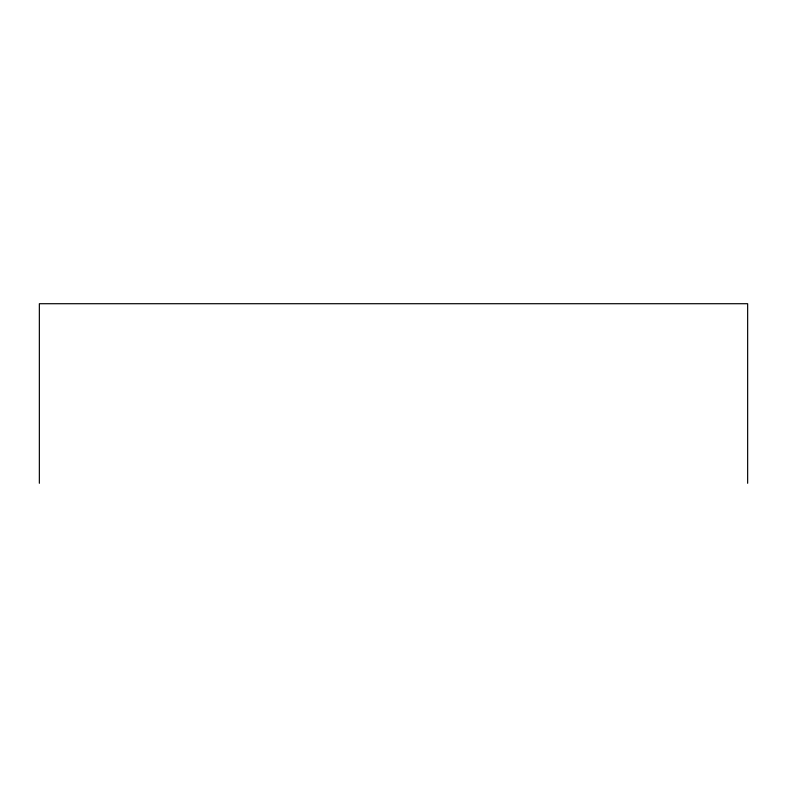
<?xml version="1.0" encoding="UTF-8"?>
<svg xmlns="http://www.w3.org/2000/svg" width="787" height="787" viewBox="0 0 787 787"><rect width="100%" height="100%" fill="white"/><g stroke="black" fill="none" stroke-linecap="round" stroke-linejoin="round"><path stroke-width="1.18" d="M747.65 483.287L747.65 303.713L39.35 303.713L39.35 483.287"/></g></svg>
